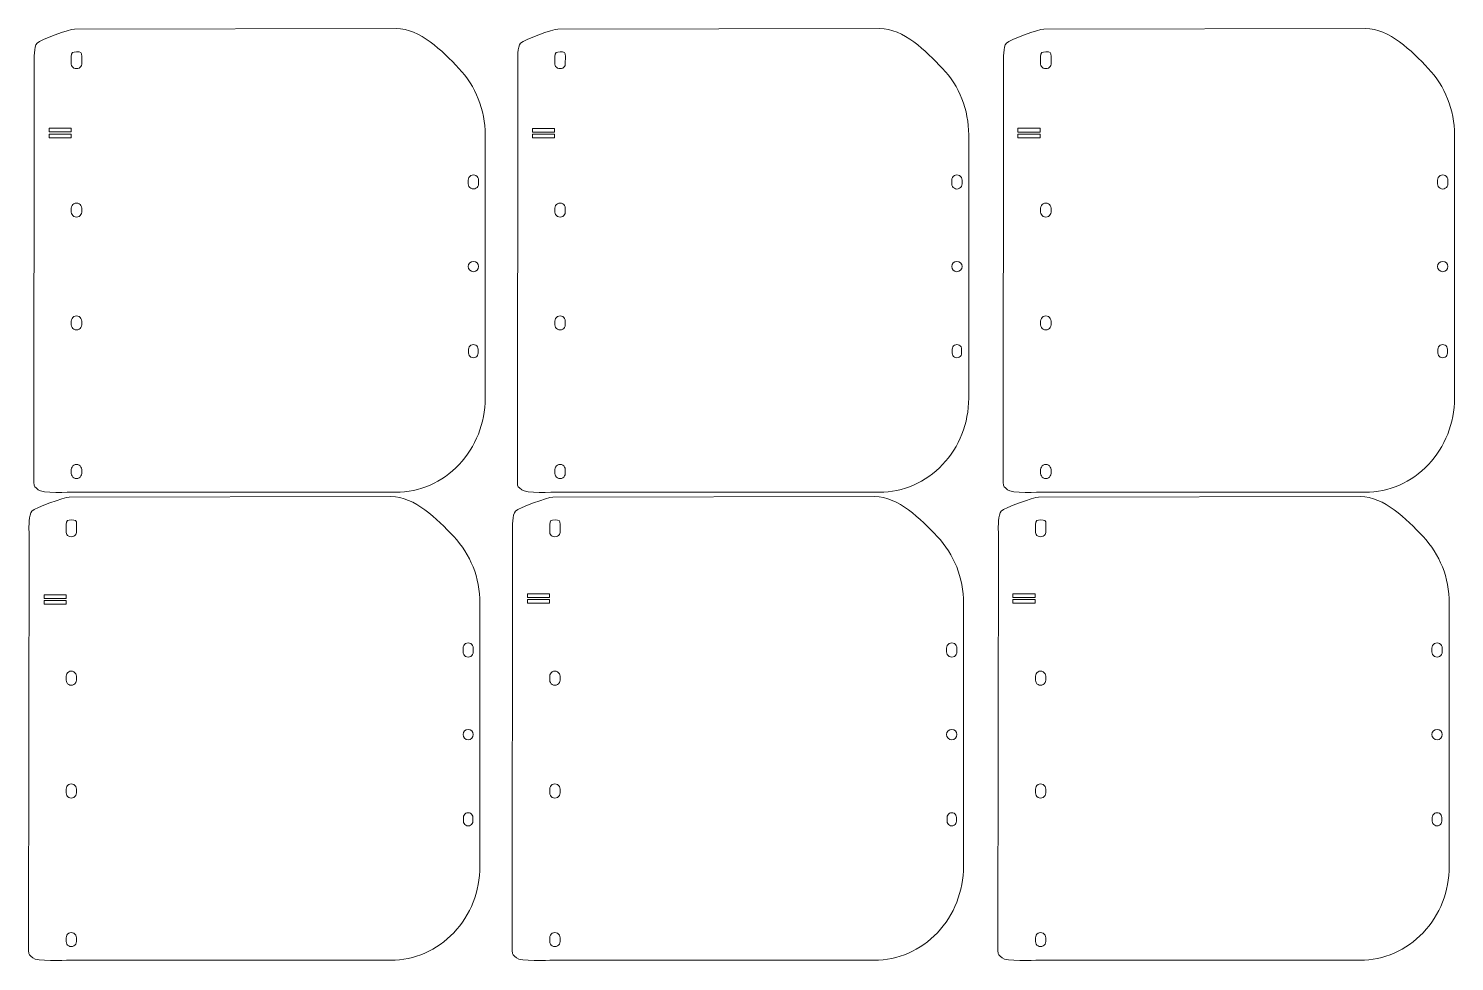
# Model space of a CAD drawing. Header units: inches. Extents: x -15.8 to 14, y -9.7 to 9.8.
import ezdxf

# ---------------------------------------------------------------- set-up
doc = ezdxf.new("R2010")
doc.units = ezdxf.units.IN
doc.header["$MEASUREMENT"] = 0
doc.layers.add('INTERIOR_PROFILES', color=7, linetype='Continuous')

msp = doc.modelspace()

# ---------------------------------------------------------------- linework, layer by layer
at = {"layer": 'INTERIOR_PROFILES', "color": 240, "lineweight": 9}
for points in [[(-15.402, 7.658), (-14.937, 7.658), (-14.937, 7.734), (-15.402, 7.734), (-15.402, 7.658)], [(-15.402, 7.536), (-14.937, 7.536), (-14.937, 7.613), (-15.402, 7.613), (-15.402, 7.536)], [(-5.282, 7.654), (-4.817, 7.654), (-4.817, 7.731), (-5.282, 7.731), (-5.282, 7.654)], [(-5.282, 7.533), (-4.817, 7.533), (-4.817, 7.609), (-5.282, 7.609), (-5.282, 7.533)], [(4.883, 7.655), (5.348, 7.655), (5.348, 7.732), (4.883, 7.732), (4.883, 7.655)], [(4.883, 7.534), (5.348, 7.534), (5.348, 7.61), (4.883, 7.61), (4.883, 7.534)], [(-15.506, -2.11), (-15.04, -2.11), (-15.04, -2.033), (-15.506, -2.033), (-15.506, -2.11)], [(-5.385, -2.089), (-4.92, -2.089), (-4.92, -2.013), (-5.385, -2.013), (-5.385, -2.089)], [(4.779, -2.09), (5.244, -2.09), (5.244, -2.014), (4.779, -2.014), (4.779, -2.09)], [(-15.506, -2.231), (-15.04, -2.231), (-15.04, -2.155), (-15.506, -2.155), (-15.506, -2.231)], [(-5.385, -2.211), (-4.92, -2.211), (-4.92, -2.134), (-5.385, -2.134), (-5.385, -2.211)], [(4.779, -2.212), (5.244, -2.212), (5.244, -2.135), (4.779, -2.135), (4.779, -2.212)]]:
    msp.add_lwpolyline(points, close=True, dxfattribs=at)
at = {"layer": 'INTERIOR_PROFILES', "lineweight": 9}
for points, knots in [([(-6.271, 7.594), (-6.271, 8.117), (-6.469, 8.618), (-6.82, 8.987), (-6.82, 8.987), (-7.171, 9.356), (-7.636, 9.822), (-8.133, 9.821), (-8.133, 9.821), (-8.133, 9.821), (-14.871, 9.809), (-14.871, 9.809), (-14.871, 9.809), (-14.97, 9.809), (-15.582, 9.59), (-15.652, 9.516), (-15.652, 9.516), (-15.722, 9.442), (-15.712, 9.19), (-15.712, 9.086), (-15.712, 9.086), (-15.712, 9.086), (-15.72, 0.316), (-15.72, 0.316), (-15.72, 0.316), (-15.72, 0.212), (-15.7, 0.237), (-15.63, 0.163), (-15.63, 0.163), (-15.56, 0.089), (-14.97, 0.114), (-14.871, 0.114), (-14.871, 0.114), (-14.871, 0.114), (-8.141, 0.114), (-8.141, 0.114), (-8.141, 0.114), (-7.644, 0.114), (-7.169, 0.322), (-6.818, 0.692), (-6.818, 0.692), (-6.467, 1.062), (-6.271, 1.56), (-6.271, 2.083), (-6.271, 2.083), (-6.271, 2.083), (-6.271, 7.594), (-6.271, 7.594)], [0, 0, 0, 0, 0.076923, 0.076923, 0.076923, 0.076923, 0.153846, 0.153846, 0.153846, 0.153846, 0.230769, 0.230769, 0.230769, 0.230769, 0.307692, 0.307692, 0.307692, 0.307692, 0.384615, 0.384615, 0.384615, 0.384615, 0.461538, 0.461538, 0.461538, 0.461538, 0.538462, 0.538462, 0.538462, 0.538462, 0.615385, 0.615385, 0.615385, 0.615385, 0.692308, 0.692308, 0.692308, 0.692308, 0.769231, 0.769231, 0.769231, 0.769231, 0.846154, 0.846154, 0.846154, 0.846154, 1, 1, 1, 1]), ([(3.854, 7.594), (3.854, 8.117), (3.656, 8.618), (3.305, 8.987), (3.305, 8.987), (2.954, 9.356), (2.488, 9.822), (1.992, 9.821), (1.992, 9.821), (1.992, 9.821), (-4.746, 9.809), (-4.746, 9.809), (-4.746, 9.809), (-4.846, 9.809), (-5.457, 9.59), (-5.527, 9.516), (-5.527, 9.516), (-5.597, 9.442), (-5.587, 9.19), (-5.587, 9.086), (-5.587, 9.086), (-5.587, 9.086), (-5.595, 0.316), (-5.595, 0.316), (-5.595, 0.316), (-5.595, 0.212), (-5.575, 0.237), (-5.505, 0.163), (-5.505, 0.163), (-5.435, 0.089), (-4.846, 0.114), (-4.746, 0.114), (-4.746, 0.114), (-4.746, 0.114), (1.984, 0.114), (1.984, 0.114), (1.984, 0.114), (2.48, 0.114), (2.956, 0.322), (3.307, 0.692), (3.307, 0.692), (3.657, 1.062), (3.854, 1.56), (3.854, 2.083), (3.854, 2.083), (3.854, 2.083), (3.854, 7.594), (3.854, 7.594)], [0, 0, 0, 0, 0.076923, 0.076923, 0.076923, 0.076923, 0.153846, 0.153846, 0.153846, 0.153846, 0.230769, 0.230769, 0.230769, 0.230769, 0.307692, 0.307692, 0.307692, 0.307692, 0.384615, 0.384615, 0.384615, 0.384615, 0.461538, 0.461538, 0.461538, 0.461538, 0.538462, 0.538462, 0.538462, 0.538462, 0.615385, 0.615385, 0.615385, 0.615385, 0.692308, 0.692308, 0.692308, 0.692308, 0.769231, 0.769231, 0.769231, 0.769231, 0.846154, 0.846154, 0.846154, 0.846154, 1, 1, 1, 1]), ([(14.024, 7.594), (14.024, 8.117), (13.826, 8.618), (13.475, 8.987), (13.475, 8.987), (13.124, 9.356), (12.658, 9.822), (12.162, 9.821), (12.162, 9.821), (12.162, 9.821), (5.424, 9.809), (5.424, 9.809), (5.424, 9.809), (5.325, 9.809), (4.713, 9.59), (4.643, 9.516), (4.643, 9.516), (4.573, 9.442), (4.583, 9.19), (4.583, 9.086), (4.583, 9.086), (4.583, 9.086), (4.575, 0.316), (4.575, 0.316), (4.575, 0.316), (4.575, 0.212), (4.595, 0.237), (4.665, 0.163), (4.665, 0.163), (4.735, 0.089), (5.325, 0.114), (5.424, 0.114), (5.424, 0.114), (5.424, 0.114), (12.154, 0.114), (12.154, 0.114), (12.154, 0.114), (12.651, 0.114), (13.126, 0.322), (13.477, 0.692), (13.477, 0.692), (13.828, 1.062), (14.024, 1.56), (14.024, 2.083), (14.024, 2.083), (14.024, 2.083), (14.024, 7.594), (14.024, 7.594)], [0, 0, 0, 0, 0.076923, 0.076923, 0.076923, 0.076923, 0.153846, 0.153846, 0.153846, 0.153846, 0.230769, 0.230769, 0.230769, 0.230769, 0.307692, 0.307692, 0.307692, 0.307692, 0.384615, 0.384615, 0.384615, 0.384615, 0.461538, 0.461538, 0.461538, 0.461538, 0.538462, 0.538462, 0.538462, 0.538462, 0.615385, 0.615385, 0.615385, 0.615385, 0.692308, 0.692308, 0.692308, 0.692308, 0.769231, 0.769231, 0.769231, 0.769231, 0.846154, 0.846154, 0.846154, 0.846154, 1, 1, 1, 1]), ([(-14.935, 9.073), (-14.935, 9.041), (-14.914, 9.011), (-14.88, 8.994), (-14.88, 8.994), (-14.847, 8.978), (-14.806, 8.978), (-14.772, 8.994), (-14.772, 8.994), (-14.739, 9.011), (-14.718, 9.041), (-14.718, 9.073), (-14.718, 9.073), (-14.718, 9.073), (-14.718, 9.139), (-14.718, 9.139), (-14.718, 9.139), (-14.718, 9.171), (-14.703, 9.306), (-14.737, 9.322), (-14.737, 9.322), (-14.77, 9.339), (-14.876, 9.334), (-14.91, 9.318), (-14.91, 9.318), (-14.943, 9.302), (-14.935, 9.171), (-14.935, 9.139), (-14.935, 9.139), (-14.935, 9.139), (-14.935, 9.073), (-14.935, 9.073)], [0, 0, 0, 0, 0.111111, 0.111111, 0.111111, 0.111111, 0.222222, 0.222222, 0.222222, 0.222222, 0.333333, 0.333333, 0.333333, 0.333333, 0.444444, 0.444444, 0.444444, 0.444444, 0.555556, 0.555556, 0.555556, 0.555556, 0.666667, 0.666667, 0.666667, 0.666667, 0.777778, 0.777778, 0.777778, 0.777778, 1, 1, 1, 1]), ([(-4.81, 9.073), (-4.81, 9.041), (-4.789, 9.011), (-4.756, 8.994), (-4.756, 8.994), (-4.722, 8.978), (-4.681, 8.978), (-4.647, 8.994), (-4.647, 8.994), (-4.614, 9.011), (-4.593, 9.041), (-4.593, 9.073), (-4.593, 9.073), (-4.593, 9.073), (-4.593, 9.139), (-4.593, 9.139), (-4.593, 9.139), (-4.593, 9.171), (-4.578, 9.306), (-4.612, 9.322), (-4.612, 9.322), (-4.645, 9.339), (-4.751, 9.334), (-4.785, 9.318), (-4.785, 9.318), (-4.818, 9.302), (-4.81, 9.171), (-4.81, 9.139), (-4.81, 9.139), (-4.81, 9.139), (-4.81, 9.073), (-4.81, 9.073)], [0, 0, 0, 0, 0.111111, 0.111111, 0.111111, 0.111111, 0.222222, 0.222222, 0.222222, 0.222222, 0.333333, 0.333333, 0.333333, 0.333333, 0.444444, 0.444444, 0.444444, 0.444444, 0.555556, 0.555556, 0.555556, 0.555556, 0.666667, 0.666667, 0.666667, 0.666667, 0.777778, 0.777778, 0.777778, 0.777778, 1, 1, 1, 1]), ([(5.36, 9.073), (5.36, 9.041), (5.381, 9.011), (5.415, 8.994), (5.415, 8.994), (5.448, 8.978), (5.489, 8.978), (5.523, 8.994), (5.523, 8.994), (5.556, 9.011), (5.577, 9.041), (5.577, 9.073), (5.577, 9.073), (5.577, 9.073), (5.577, 9.139), (5.577, 9.139), (5.577, 9.139), (5.577, 9.171), (5.592, 9.306), (5.558, 9.322), (5.558, 9.322), (5.525, 9.339), (5.419, 9.334), (5.385, 9.318), (5.385, 9.318), (5.352, 9.302), (5.36, 9.171), (5.36, 9.139), (5.36, 9.139), (5.36, 9.139), (5.36, 9.073), (5.36, 9.073)], [0, 0, 0, 0, 0.111111, 0.111111, 0.111111, 0.111111, 0.222222, 0.222222, 0.222222, 0.222222, 0.333333, 0.333333, 0.333333, 0.333333, 0.444444, 0.444444, 0.444444, 0.444444, 0.555556, 0.555556, 0.555556, 0.555556, 0.666667, 0.666667, 0.666667, 0.666667, 0.777778, 0.777778, 0.777778, 0.777778, 1, 1, 1, 1]), ([(-6.626, 6.649), (-6.626, 6.649), (-6.626, 6.57), (-6.626, 6.57), (-6.626, 6.57), (-6.626, 6.532), (-6.605, 6.496), (-6.571, 6.477), (-6.571, 6.477), (-6.538, 6.457), (-6.497, 6.457), (-6.463, 6.477), (-6.463, 6.477), (-6.43, 6.496), (-6.409, 6.532), (-6.409, 6.57), (-6.409, 6.57), (-6.409, 6.57), (-6.409, 6.649), (-6.409, 6.649), (-6.409, 6.649), (-6.409, 6.688), (-6.43, 6.723), (-6.463, 6.743), (-6.463, 6.743), (-6.497, 6.762), (-6.538, 6.762), (-6.571, 6.743), (-6.571, 6.743), (-6.605, 6.723), (-6.626, 6.688), (-6.626, 6.649)], [0, 0, 0, 0, 0.111111, 0.111111, 0.111111, 0.111111, 0.222222, 0.222222, 0.222222, 0.222222, 0.333333, 0.333333, 0.333333, 0.333333, 0.444444, 0.444444, 0.444444, 0.444444, 0.555556, 0.555556, 0.555556, 0.555556, 0.666667, 0.666667, 0.666667, 0.666667, 0.777778, 0.777778, 0.777778, 0.777778, 1, 1, 1, 1]), ([(3.499, 6.649), (3.499, 6.649), (3.499, 6.57), (3.499, 6.57), (3.499, 6.57), (3.499, 6.532), (3.52, 6.496), (3.553, 6.476), (3.553, 6.476), (3.587, 6.457), (3.628, 6.457), (3.662, 6.476), (3.662, 6.476), (3.695, 6.496), (3.716, 6.532), (3.716, 6.57), (3.716, 6.57), (3.716, 6.57), (3.716, 6.649), (3.716, 6.649), (3.716, 6.649), (3.716, 6.688), (3.695, 6.723), (3.662, 6.743), (3.662, 6.743), (3.628, 6.762), (3.587, 6.762), (3.553, 6.743), (3.553, 6.743), (3.52, 6.723), (3.499, 6.688), (3.499, 6.649)], [0, 0, 0, 0, 0.111111, 0.111111, 0.111111, 0.111111, 0.222222, 0.222222, 0.222222, 0.222222, 0.333333, 0.333333, 0.333333, 0.333333, 0.444444, 0.444444, 0.444444, 0.444444, 0.555556, 0.555556, 0.555556, 0.555556, 0.666667, 0.666667, 0.666667, 0.666667, 0.777778, 0.777778, 0.777778, 0.777778, 1, 1, 1, 1]), ([(13.669, 6.649), (13.669, 6.649), (13.669, 6.57), (13.669, 6.57), (13.669, 6.57), (13.669, 6.532), (13.69, 6.496), (13.723, 6.476), (13.723, 6.476), (13.757, 6.457), (13.798, 6.457), (13.832, 6.476), (13.832, 6.476), (13.865, 6.496), (13.886, 6.532), (13.886, 6.57), (13.886, 6.57), (13.886, 6.57), (13.886, 6.649), (13.886, 6.649), (13.886, 6.649), (13.886, 6.688), (13.865, 6.723), (13.832, 6.743), (13.832, 6.743), (13.798, 6.762), (13.757, 6.762), (13.723, 6.743), (13.723, 6.743), (13.69, 6.723), (13.669, 6.688), (13.669, 6.649)], [0, 0, 0, 0, 0.111111, 0.111111, 0.111111, 0.111111, 0.222222, 0.222222, 0.222222, 0.222222, 0.333333, 0.333333, 0.333333, 0.333333, 0.444444, 0.444444, 0.444444, 0.444444, 0.555556, 0.555556, 0.555556, 0.555556, 0.666667, 0.666667, 0.666667, 0.666667, 0.777778, 0.777778, 0.777778, 0.777778, 1, 1, 1, 1]), ([(-14.935, 6.059), (-14.935, 6.059), (-14.935, 5.98), (-14.935, 5.98), (-14.935, 5.98), (-14.935, 5.942), (-14.914, 5.906), (-14.88, 5.887), (-14.88, 5.887), (-14.847, 5.867), (-14.806, 5.867), (-14.772, 5.887), (-14.772, 5.887), (-14.739, 5.906), (-14.718, 5.942), (-14.718, 5.98), (-14.718, 5.98), (-14.718, 5.98), (-14.718, 6.059), (-14.718, 6.059), (-14.718, 6.059), (-14.718, 6.098), (-14.739, 6.133), (-14.772, 6.153), (-14.772, 6.153), (-14.806, 6.172), (-14.847, 6.172), (-14.88, 6.153), (-14.88, 6.153), (-14.914, 6.133), (-14.935, 6.098), (-14.935, 6.059)], [0, 0, 0, 0, 0.111111, 0.111111, 0.111111, 0.111111, 0.222222, 0.222222, 0.222222, 0.222222, 0.333333, 0.333333, 0.333333, 0.333333, 0.444444, 0.444444, 0.444444, 0.444444, 0.555556, 0.555556, 0.555556, 0.555556, 0.666667, 0.666667, 0.666667, 0.666667, 0.777778, 0.777778, 0.777778, 0.777778, 1, 1, 1, 1]), ([(-4.81, 6.059), (-4.81, 6.059), (-4.81, 5.98), (-4.81, 5.98), (-4.81, 5.98), (-4.81, 5.942), (-4.789, 5.906), (-4.756, 5.887), (-4.756, 5.887), (-4.722, 5.867), (-4.681, 5.867), (-4.647, 5.887), (-4.647, 5.887), (-4.614, 5.906), (-4.593, 5.942), (-4.593, 5.98), (-4.593, 5.98), (-4.593, 5.98), (-4.593, 6.059), (-4.593, 6.059), (-4.593, 6.059), (-4.593, 6.098), (-4.614, 6.133), (-4.647, 6.153), (-4.647, 6.153), (-4.681, 6.172), (-4.722, 6.172), (-4.756, 6.153), (-4.756, 6.153), (-4.789, 6.133), (-4.81, 6.098), (-4.81, 6.059)], [0, 0, 0, 0, 0.111111, 0.111111, 0.111111, 0.111111, 0.222222, 0.222222, 0.222222, 0.222222, 0.333333, 0.333333, 0.333333, 0.333333, 0.444444, 0.444444, 0.444444, 0.444444, 0.555556, 0.555556, 0.555556, 0.555556, 0.666667, 0.666667, 0.666667, 0.666667, 0.777778, 0.777778, 0.777778, 0.777778, 1, 1, 1, 1]), ([(5.36, 6.059), (5.36, 6.059), (5.36, 5.98), (5.36, 5.98), (5.36, 5.98), (5.36, 5.942), (5.381, 5.906), (5.415, 5.887), (5.415, 5.887), (5.448, 5.867), (5.489, 5.867), (5.523, 5.887), (5.523, 5.887), (5.556, 5.906), (5.577, 5.942), (5.577, 5.98), (5.577, 5.98), (5.577, 5.98), (5.577, 6.059), (5.577, 6.059), (5.577, 6.059), (5.577, 6.098), (5.556, 6.133), (5.523, 6.153), (5.523, 6.153), (5.489, 6.172), (5.448, 6.172), (5.415, 6.153), (5.415, 6.153), (5.381, 6.133), (5.36, 6.098), (5.36, 6.059)], [0, 0, 0, 0, 0.111111, 0.111111, 0.111111, 0.111111, 0.222222, 0.222222, 0.222222, 0.222222, 0.333333, 0.333333, 0.333333, 0.333333, 0.444444, 0.444444, 0.444444, 0.444444, 0.555556, 0.555556, 0.555556, 0.555556, 0.666667, 0.666667, 0.666667, 0.666667, 0.777778, 0.777778, 0.777778, 0.777778, 1, 1, 1, 1]), ([(-6.517, 4.946), (-6.458, 4.946), (-6.409, 4.898), (-6.409, 4.838), (-6.409, 4.838), (-6.409, 4.778), (-6.458, 4.73), (-6.517, 4.73), (-6.517, 4.73), (-6.577, 4.73), (-6.626, 4.778), (-6.626, 4.838), (-6.626, 4.838), (-6.626, 4.898), (-6.577, 4.946), (-6.517, 4.946)], [0, 0, 0, 0, 0.2, 0.2, 0.2, 0.2, 0.4, 0.4, 0.4, 0.4, 0.6, 0.6, 0.6, 0.6, 1, 1, 1, 1]), ([(3.607, 4.946), (3.667, 4.946), (3.716, 4.898), (3.716, 4.838), (3.716, 4.838), (3.716, 4.778), (3.667, 4.73), (3.607, 4.73), (3.607, 4.73), (3.548, 4.73), (3.499, 4.778), (3.499, 4.838), (3.499, 4.838), (3.499, 4.898), (3.548, 4.946), (3.607, 4.946)], [0, 0, 0, 0, 0.2, 0.2, 0.2, 0.2, 0.4, 0.4, 0.4, 0.4, 0.6, 0.6, 0.6, 0.6, 1, 1, 1, 1]), ([(13.778, 4.946), (13.837, 4.946), (13.886, 4.898), (13.886, 4.838), (13.886, 4.838), (13.886, 4.778), (13.837, 4.73), (13.778, 4.73), (13.778, 4.73), (13.718, 4.73), (13.669, 4.778), (13.669, 4.838), (13.669, 4.838), (13.669, 4.898), (13.718, 4.946), (13.778, 4.946)], [0, 0, 0, 0, 0.2, 0.2, 0.2, 0.2, 0.4, 0.4, 0.4, 0.4, 0.6, 0.6, 0.6, 0.6, 1, 1, 1, 1]), ([(-14.935, 3.618), (-14.935, 3.579), (-14.914, 3.544), (-14.88, 3.524), (-14.88, 3.524), (-14.847, 3.505), (-14.806, 3.505), (-14.772, 3.524), (-14.772, 3.524), (-14.739, 3.544), (-14.718, 3.579), (-14.718, 3.618), (-14.718, 3.618), (-14.718, 3.618), (-14.718, 3.697), (-14.718, 3.697), (-14.718, 3.697), (-14.718, 3.736), (-14.739, 3.771), (-14.772, 3.791), (-14.772, 3.791), (-14.806, 3.81), (-14.847, 3.81), (-14.88, 3.791), (-14.88, 3.791), (-14.914, 3.771), (-14.935, 3.736), (-14.935, 3.697), (-14.935, 3.697), (-14.935, 3.697), (-14.935, 3.618), (-14.935, 3.618)], [0, 0, 0, 0, 0.111111, 0.111111, 0.111111, 0.111111, 0.222222, 0.222222, 0.222222, 0.222222, 0.333333, 0.333333, 0.333333, 0.333333, 0.444444, 0.444444, 0.444444, 0.444444, 0.555556, 0.555556, 0.555556, 0.555556, 0.666667, 0.666667, 0.666667, 0.666667, 0.777778, 0.777778, 0.777778, 0.777778, 1, 1, 1, 1]), ([(-4.81, 3.618), (-4.81, 3.579), (-4.789, 3.544), (-4.756, 3.524), (-4.756, 3.524), (-4.722, 3.505), (-4.681, 3.505), (-4.647, 3.524), (-4.647, 3.524), (-4.614, 3.544), (-4.593, 3.579), (-4.593, 3.618), (-4.593, 3.618), (-4.593, 3.618), (-4.593, 3.697), (-4.593, 3.697), (-4.593, 3.697), (-4.593, 3.736), (-4.614, 3.771), (-4.647, 3.791), (-4.647, 3.791), (-4.681, 3.81), (-4.722, 3.81), (-4.756, 3.791), (-4.756, 3.791), (-4.789, 3.771), (-4.81, 3.736), (-4.81, 3.697), (-4.81, 3.697), (-4.81, 3.697), (-4.81, 3.618), (-4.81, 3.618)], [0, 0, 0, 0, 0.111111, 0.111111, 0.111111, 0.111111, 0.222222, 0.222222, 0.222222, 0.222222, 0.333333, 0.333333, 0.333333, 0.333333, 0.444444, 0.444444, 0.444444, 0.444444, 0.555556, 0.555556, 0.555556, 0.555556, 0.666667, 0.666667, 0.666667, 0.666667, 0.777778, 0.777778, 0.777778, 0.777778, 1, 1, 1, 1]), ([(5.36, 3.618), (5.36, 3.579), (5.381, 3.544), (5.415, 3.524), (5.415, 3.524), (5.448, 3.505), (5.489, 3.505), (5.523, 3.524), (5.523, 3.524), (5.556, 3.544), (5.577, 3.579), (5.577, 3.618), (5.577, 3.618), (5.577, 3.618), (5.577, 3.697), (5.577, 3.697), (5.577, 3.697), (5.577, 3.736), (5.556, 3.771), (5.523, 3.791), (5.523, 3.791), (5.489, 3.81), (5.448, 3.81), (5.415, 3.791), (5.415, 3.791), (5.381, 3.771), (5.36, 3.736), (5.36, 3.697), (5.36, 3.697), (5.36, 3.697), (5.36, 3.618), (5.36, 3.618)], [0, 0, 0, 0, 0.111111, 0.111111, 0.111111, 0.111111, 0.222222, 0.222222, 0.222222, 0.222222, 0.333333, 0.333333, 0.333333, 0.333333, 0.444444, 0.444444, 0.444444, 0.444444, 0.555556, 0.555556, 0.555556, 0.555556, 0.666667, 0.666667, 0.666667, 0.666667, 0.777778, 0.777778, 0.777778, 0.777778, 1, 1, 1, 1]), ([(-6.616, 3.106), (-6.616, 3.106), (-6.616, 3.027), (-6.616, 3.027), (-6.616, 3.027), (-6.616, 2.992), (-6.597, 2.959), (-6.567, 2.942), (-6.567, 2.942), (-6.536, 2.924), (-6.499, 2.924), (-6.468, 2.942), (-6.468, 2.942), (-6.438, 2.959), (-6.419, 2.992), (-6.419, 3.027), (-6.419, 3.027), (-6.419, 3.027), (-6.419, 3.106), (-6.419, 3.106), (-6.419, 3.106), (-6.419, 3.141), (-6.438, 3.173), (-6.468, 3.191), (-6.468, 3.191), (-6.499, 3.209), (-6.536, 3.209), (-6.567, 3.191), (-6.567, 3.191), (-6.597, 3.173), (-6.616, 3.141), (-6.616, 3.106)], [0, 0, 0, 0, 0.111111, 0.111111, 0.111111, 0.111111, 0.222222, 0.222222, 0.222222, 0.222222, 0.333333, 0.333333, 0.333333, 0.333333, 0.444444, 0.444444, 0.444444, 0.444444, 0.555556, 0.555556, 0.555556, 0.555556, 0.666667, 0.666667, 0.666667, 0.666667, 0.777778, 0.777778, 0.777778, 0.777778, 1, 1, 1, 1]), ([(3.509, 3.106), (3.509, 3.106), (3.509, 3.027), (3.509, 3.027), (3.509, 3.027), (3.509, 2.992), (3.528, 2.959), (3.558, 2.942), (3.558, 2.942), (3.589, 2.924), (3.626, 2.924), (3.657, 2.942), (3.657, 2.942), (3.687, 2.959), (3.706, 2.992), (3.706, 3.027), (3.706, 3.027), (3.706, 3.027), (3.706, 3.106), (3.706, 3.106), (3.706, 3.106), (3.706, 3.141), (3.687, 3.173), (3.657, 3.191), (3.657, 3.191), (3.626, 3.209), (3.589, 3.209), (3.558, 3.191), (3.558, 3.191), (3.528, 3.173), (3.509, 3.141), (3.509, 3.106)], [0, 0, 0, 0, 0.111111, 0.111111, 0.111111, 0.111111, 0.222222, 0.222222, 0.222222, 0.222222, 0.333333, 0.333333, 0.333333, 0.333333, 0.444444, 0.444444, 0.444444, 0.444444, 0.555556, 0.555556, 0.555556, 0.555556, 0.666667, 0.666667, 0.666667, 0.666667, 0.777778, 0.777778, 0.777778, 0.777778, 1, 1, 1, 1]), ([(13.679, 3.106), (13.679, 3.106), (13.679, 3.027), (13.679, 3.027), (13.679, 3.027), (13.679, 2.992), (13.698, 2.959), (13.728, 2.942), (13.728, 2.942), (13.759, 2.924), (13.796, 2.924), (13.827, 2.942), (13.827, 2.942), (13.857, 2.959), (13.876, 2.992), (13.876, 3.027), (13.876, 3.027), (13.876, 3.027), (13.876, 3.106), (13.876, 3.106), (13.876, 3.106), (13.876, 3.141), (13.857, 3.173), (13.827, 3.191), (13.827, 3.191), (13.796, 3.209), (13.759, 3.209), (13.728, 3.191), (13.728, 3.191), (13.698, 3.173), (13.679, 3.141), (13.679, 3.106)], [0, 0, 0, 0, 0.111111, 0.111111, 0.111111, 0.111111, 0.222222, 0.222222, 0.222222, 0.222222, 0.333333, 0.333333, 0.333333, 0.333333, 0.444444, 0.444444, 0.444444, 0.444444, 0.555556, 0.555556, 0.555556, 0.555556, 0.666667, 0.666667, 0.666667, 0.666667, 0.777778, 0.777778, 0.777778, 0.777778, 1, 1, 1, 1]), ([(-14.718, 0.508), (-14.718, 0.508), (-14.718, 0.587), (-14.718, 0.587), (-14.718, 0.587), (-14.718, 0.625), (-14.739, 0.661), (-14.772, 0.68), (-14.772, 0.68), (-14.806, 0.7), (-14.847, 0.7), (-14.88, 0.68), (-14.88, 0.68), (-14.914, 0.661), (-14.935, 0.625), (-14.935, 0.587), (-14.935, 0.587), (-14.935, 0.587), (-14.935, 0.508), (-14.935, 0.508), (-14.935, 0.508), (-14.935, 0.469), (-14.914, 0.433), (-14.88, 0.414), (-14.88, 0.414), (-14.847, 0.395), (-14.806, 0.395), (-14.772, 0.414), (-14.772, 0.414), (-14.739, 0.433), (-14.718, 0.469), (-14.718, 0.508)], [0, 0, 0, 0, 0.111111, 0.111111, 0.111111, 0.111111, 0.222222, 0.222222, 0.222222, 0.222222, 0.333333, 0.333333, 0.333333, 0.333333, 0.444444, 0.444444, 0.444444, 0.444444, 0.555556, 0.555556, 0.555556, 0.555556, 0.666667, 0.666667, 0.666667, 0.666667, 0.777778, 0.777778, 0.777778, 0.777778, 1, 1, 1, 1]), ([(-4.593, 0.508), (-4.593, 0.508), (-4.593, 0.587), (-4.593, 0.587), (-4.593, 0.587), (-4.593, 0.625), (-4.614, 0.661), (-4.647, 0.68), (-4.647, 0.68), (-4.681, 0.7), (-4.722, 0.7), (-4.756, 0.68), (-4.756, 0.68), (-4.789, 0.661), (-4.81, 0.625), (-4.81, 0.587), (-4.81, 0.587), (-4.81, 0.587), (-4.81, 0.508), (-4.81, 0.508), (-4.81, 0.508), (-4.81, 0.469), (-4.789, 0.433), (-4.756, 0.414), (-4.756, 0.414), (-4.722, 0.395), (-4.681, 0.395), (-4.647, 0.414), (-4.647, 0.414), (-4.614, 0.433), (-4.593, 0.469), (-4.593, 0.508)], [0, 0, 0, 0, 0.111111, 0.111111, 0.111111, 0.111111, 0.222222, 0.222222, 0.222222, 0.222222, 0.333333, 0.333333, 0.333333, 0.333333, 0.444444, 0.444444, 0.444444, 0.444444, 0.555556, 0.555556, 0.555556, 0.555556, 0.666667, 0.666667, 0.666667, 0.666667, 0.777778, 0.777778, 0.777778, 0.777778, 1, 1, 1, 1]), ([(5.577, 0.508), (5.577, 0.508), (5.577, 0.587), (5.577, 0.587), (5.577, 0.587), (5.577, 0.625), (5.556, 0.661), (5.523, 0.68), (5.523, 0.68), (5.489, 0.7), (5.448, 0.7), (5.415, 0.68), (5.415, 0.68), (5.381, 0.661), (5.36, 0.625), (5.36, 0.587), (5.36, 0.587), (5.36, 0.587), (5.36, 0.508), (5.36, 0.508), (5.36, 0.508), (5.36, 0.469), (5.381, 0.433), (5.415, 0.414), (5.415, 0.414), (5.448, 0.395), (5.489, 0.395), (5.523, 0.414), (5.523, 0.414), (5.556, 0.433), (5.577, 0.469), (5.577, 0.508)], [0, 0, 0, 0, 0.111111, 0.111111, 0.111111, 0.111111, 0.222222, 0.222222, 0.222222, 0.222222, 0.333333, 0.333333, 0.333333, 0.333333, 0.444444, 0.444444, 0.444444, 0.444444, 0.555556, 0.555556, 0.555556, 0.555556, 0.666667, 0.666667, 0.666667, 0.666667, 0.777778, 0.777778, 0.777778, 0.777778, 1, 1, 1, 1]), ([(-6.38, -2.206), (-6.38, -1.683), (-6.578, -1.182), (-6.929, -0.813), (-6.929, -0.813), (-7.28, -0.444), (-7.745, 0.022), (-8.242, 0.021), (-8.242, 0.021), (-8.242, 0.021), (-14.98, 0.009), (-14.98, 0.009), (-14.98, 0.009), (-15.079, 0.009), (-15.691, -0.21), (-15.761, -0.284), (-15.761, -0.284), (-15.831, -0.358), (-15.821, -0.61), (-15.821, -0.714), (-15.821, -0.714), (-15.821, -0.714), (-15.829, -9.484), (-15.829, -9.484), (-15.829, -9.484), (-15.829, -9.588), (-15.809, -9.564), (-15.739, -9.637), (-15.739, -9.637), (-15.669, -9.711), (-15.079, -9.686), (-14.98, -9.686), (-14.98, -9.686), (-14.98, -9.686), (-8.249, -9.686), (-8.249, -9.686), (-8.249, -9.686), (-7.753, -9.686), (-7.278, -9.478), (-6.927, -9.108), (-6.927, -9.108), (-6.576, -8.738), (-6.38, -8.24), (-6.38, -7.717), (-6.38, -7.717), (-6.38, -7.717), (-6.38, -2.206), (-6.38, -2.206)], [0, 0, 0, 0, 0.076923, 0.076923, 0.076923, 0.076923, 0.153846, 0.153846, 0.153846, 0.153846, 0.230769, 0.230769, 0.230769, 0.230769, 0.307692, 0.307692, 0.307692, 0.307692, 0.384615, 0.384615, 0.384615, 0.384615, 0.461538, 0.461538, 0.461538, 0.461538, 0.538462, 0.538462, 0.538462, 0.538462, 0.615385, 0.615385, 0.615385, 0.615385, 0.692308, 0.692308, 0.692308, 0.692308, 0.769231, 0.769231, 0.769231, 0.769231, 0.846154, 0.846154, 0.846154, 0.846154, 1, 1, 1, 1]), ([(3.745, -2.206), (3.745, -1.683), (3.547, -1.182), (3.196, -0.813), (3.196, -0.813), (2.845, -0.444), (2.379, 0.022), (1.883, 0.021), (1.883, 0.021), (1.883, 0.021), (-4.855, 0.009), (-4.855, 0.009), (-4.855, 0.009), (-4.954, 0.009), (-5.566, -0.21), (-5.636, -0.284), (-5.636, -0.284), (-5.706, -0.358), (-5.696, -0.61), (-5.696, -0.714), (-5.696, -0.714), (-5.696, -0.714), (-5.704, -9.484), (-5.704, -9.484), (-5.704, -9.484), (-5.704, -9.588), (-5.684, -9.564), (-5.614, -9.637), (-5.614, -9.637), (-5.544, -9.711), (-4.954, -9.686), (-4.855, -9.686), (-4.855, -9.686), (-4.855, -9.686), (1.875, -9.686), (1.875, -9.686), (1.875, -9.686), (2.372, -9.686), (2.847, -9.478), (3.198, -9.108), (3.198, -9.108), (3.548, -8.738), (3.745, -8.24), (3.745, -7.717), (3.745, -7.717), (3.745, -7.717), (3.745, -2.206), (3.745, -2.206)], [0, 0, 0, 0, 0.076923, 0.076923, 0.076923, 0.076923, 0.153846, 0.153846, 0.153846, 0.153846, 0.230769, 0.230769, 0.230769, 0.230769, 0.307692, 0.307692, 0.307692, 0.307692, 0.384615, 0.384615, 0.384615, 0.384615, 0.461538, 0.461538, 0.461538, 0.461538, 0.538462, 0.538462, 0.538462, 0.538462, 0.615385, 0.615385, 0.615385, 0.615385, 0.692308, 0.692308, 0.692308, 0.692308, 0.769231, 0.769231, 0.769231, 0.769231, 0.846154, 0.846154, 0.846154, 0.846154, 1, 1, 1, 1]), ([(13.915, -2.206), (13.915, -1.683), (13.717, -1.182), (13.366, -0.813), (13.366, -0.813), (13.015, -0.444), (12.55, 0.022), (12.053, 0.021), (12.053, 0.021), (12.053, 0.021), (5.315, 0.009), (5.315, 0.009), (5.315, 0.009), (5.216, 0.009), (4.604, -0.21), (4.534, -0.284), (4.534, -0.284), (4.464, -0.358), (4.474, -0.61), (4.474, -0.714), (4.474, -0.714), (4.474, -0.714), (4.466, -9.484), (4.466, -9.484), (4.466, -9.484), (4.466, -9.588), (4.486, -9.564), (4.556, -9.637), (4.556, -9.637), (4.626, -9.711), (5.216, -9.686), (5.315, -9.686), (5.315, -9.686), (5.315, -9.686), (12.046, -9.686), (12.046, -9.686), (12.046, -9.686), (12.542, -9.686), (13.017, -9.478), (13.368, -9.108), (13.368, -9.108), (13.719, -8.738), (13.915, -8.24), (13.915, -7.717), (13.915, -7.717), (13.915, -7.717), (13.915, -2.206), (13.915, -2.206)], [0, 0, 0, 0, 0.076923, 0.076923, 0.076923, 0.076923, 0.153846, 0.153846, 0.153846, 0.153846, 0.230769, 0.230769, 0.230769, 0.230769, 0.307692, 0.307692, 0.307692, 0.307692, 0.384615, 0.384615, 0.384615, 0.384615, 0.461538, 0.461538, 0.461538, 0.461538, 0.538462, 0.538462, 0.538462, 0.538462, 0.615385, 0.615385, 0.615385, 0.615385, 0.692308, 0.692308, 0.692308, 0.692308, 0.769231, 0.769231, 0.769231, 0.769231, 0.846154, 0.846154, 0.846154, 0.846154, 1, 1, 1, 1]), ([(-15.043, -0.727), (-15.043, -0.76), (-15.023, -0.789), (-14.989, -0.806), (-14.989, -0.806), (-14.956, -0.822), (-14.914, -0.822), (-14.881, -0.806), (-14.881, -0.806), (-14.847, -0.789), (-14.827, -0.76), (-14.827, -0.727), (-14.827, -0.727), (-14.827, -0.727), (-14.827, -0.661), (-14.827, -0.661), (-14.827, -0.661), (-14.827, -0.629), (-14.812, -0.494), (-14.846, -0.478), (-14.846, -0.478), (-14.879, -0.462), (-14.985, -0.466), (-15.018, -0.482), (-15.018, -0.482), (-15.052, -0.499), (-15.043, -0.629), (-15.043, -0.661), (-15.043, -0.661), (-15.043, -0.661), (-15.043, -0.727), (-15.043, -0.727)], [0, 0, 0, 0, 0.111111, 0.111111, 0.111111, 0.111111, 0.222222, 0.222222, 0.222222, 0.222222, 0.333333, 0.333333, 0.333333, 0.333333, 0.444444, 0.444444, 0.444444, 0.444444, 0.555556, 0.555556, 0.555556, 0.555556, 0.666667, 0.666667, 0.666667, 0.666667, 0.777778, 0.777778, 0.777778, 0.777778, 1, 1, 1, 1]), ([(-4.919, -0.727), (-4.919, -0.76), (-4.898, -0.789), (-4.864, -0.806), (-4.864, -0.806), (-4.831, -0.822), (-4.79, -0.822), (-4.756, -0.806), (-4.756, -0.806), (-4.723, -0.789), (-4.702, -0.76), (-4.702, -0.727), (-4.702, -0.727), (-4.702, -0.727), (-4.702, -0.661), (-4.702, -0.661), (-4.702, -0.661), (-4.702, -0.629), (-4.687, -0.494), (-4.721, -0.478), (-4.721, -0.478), (-4.754, -0.462), (-4.86, -0.466), (-4.894, -0.482), (-4.894, -0.482), (-4.927, -0.499), (-4.919, -0.629), (-4.919, -0.661), (-4.919, -0.661), (-4.919, -0.661), (-4.919, -0.727), (-4.919, -0.727)], [0, 0, 0, 0, 0.111111, 0.111111, 0.111111, 0.111111, 0.222222, 0.222222, 0.222222, 0.222222, 0.333333, 0.333333, 0.333333, 0.333333, 0.444444, 0.444444, 0.444444, 0.444444, 0.555556, 0.555556, 0.555556, 0.555556, 0.666667, 0.666667, 0.666667, 0.666667, 0.777778, 0.777778, 0.777778, 0.777778, 1, 1, 1, 1]), ([(5.252, -0.727), (5.252, -0.76), (5.272, -0.789), (5.306, -0.806), (5.306, -0.806), (5.339, -0.822), (5.38, -0.822), (5.414, -0.806), (5.414, -0.806), (5.447, -0.789), (5.468, -0.76), (5.468, -0.727), (5.468, -0.727), (5.468, -0.727), (5.468, -0.661), (5.468, -0.661), (5.468, -0.661), (5.468, -0.629), (5.483, -0.494), (5.449, -0.478), (5.449, -0.478), (5.416, -0.462), (5.31, -0.466), (5.277, -0.482), (5.277, -0.482), (5.243, -0.499), (5.252, -0.629), (5.252, -0.661), (5.252, -0.661), (5.252, -0.661), (5.252, -0.727), (5.252, -0.727)], [0, 0, 0, 0, 0.111111, 0.111111, 0.111111, 0.111111, 0.222222, 0.222222, 0.222222, 0.222222, 0.333333, 0.333333, 0.333333, 0.333333, 0.444444, 0.444444, 0.444444, 0.444444, 0.555556, 0.555556, 0.555556, 0.555556, 0.666667, 0.666667, 0.666667, 0.666667, 0.777778, 0.777778, 0.777778, 0.777778, 1, 1, 1, 1]), ([(-6.734, -3.151), (-6.734, -3.151), (-6.734, -3.23), (-6.734, -3.23), (-6.734, -3.23), (-6.734, -3.268), (-6.714, -3.304), (-6.68, -3.324), (-6.68, -3.324), (-6.647, -3.343), (-6.606, -3.343), (-6.572, -3.324), (-6.572, -3.324), (-6.539, -3.304), (-6.518, -3.268), (-6.518, -3.23), (-6.518, -3.23), (-6.518, -3.23), (-6.518, -3.151), (-6.518, -3.151), (-6.518, -3.151), (-6.518, -3.112), (-6.539, -3.077), (-6.572, -3.057), (-6.572, -3.057), (-6.606, -3.038), (-6.647, -3.038), (-6.68, -3.057), (-6.68, -3.057), (-6.714, -3.077), (-6.734, -3.112), (-6.734, -3.151)], [0, 0, 0, 0, 0.111111, 0.111111, 0.111111, 0.111111, 0.222222, 0.222222, 0.222222, 0.222222, 0.333333, 0.333333, 0.333333, 0.333333, 0.444444, 0.444444, 0.444444, 0.444444, 0.555556, 0.555556, 0.555556, 0.555556, 0.666667, 0.666667, 0.666667, 0.666667, 0.777778, 0.777778, 0.777778, 0.777778, 1, 1, 1, 1]), ([(3.39, -3.151), (3.39, -3.151), (3.39, -3.23), (3.39, -3.23), (3.39, -3.23), (3.39, -3.268), (3.411, -3.304), (3.444, -3.324), (3.444, -3.324), (3.478, -3.343), (3.519, -3.343), (3.553, -3.324), (3.553, -3.324), (3.586, -3.304), (3.607, -3.268), (3.607, -3.23), (3.607, -3.23), (3.607, -3.23), (3.607, -3.151), (3.607, -3.151), (3.607, -3.151), (3.607, -3.112), (3.586, -3.077), (3.553, -3.057), (3.553, -3.057), (3.519, -3.038), (3.478, -3.038), (3.444, -3.057), (3.444, -3.057), (3.411, -3.077), (3.39, -3.112), (3.39, -3.151)], [0, 0, 0, 0, 0.111111, 0.111111, 0.111111, 0.111111, 0.222222, 0.222222, 0.222222, 0.222222, 0.333333, 0.333333, 0.333333, 0.333333, 0.444444, 0.444444, 0.444444, 0.444444, 0.555556, 0.555556, 0.555556, 0.555556, 0.666667, 0.666667, 0.666667, 0.666667, 0.777778, 0.777778, 0.777778, 0.777778, 1, 1, 1, 1]), ([(13.55, -3.151), (13.55, -3.151), (13.55, -3.23), (13.55, -3.23), (13.55, -3.23), (13.55, -3.268), (13.571, -3.304), (13.605, -3.324), (13.605, -3.324), (13.638, -3.343), (13.679, -3.343), (13.713, -3.324), (13.713, -3.324), (13.746, -3.304), (13.767, -3.268), (13.767, -3.23), (13.767, -3.23), (13.767, -3.23), (13.767, -3.151), (13.767, -3.151), (13.767, -3.151), (13.767, -3.112), (13.746, -3.077), (13.713, -3.057), (13.713, -3.057), (13.679, -3.038), (13.638, -3.038), (13.605, -3.057), (13.605, -3.057), (13.571, -3.077), (13.55, -3.112), (13.55, -3.151)], [0, 0, 0, 0, 0.111111, 0.111111, 0.111111, 0.111111, 0.222222, 0.222222, 0.222222, 0.222222, 0.333333, 0.333333, 0.333333, 0.333333, 0.444444, 0.444444, 0.444444, 0.444444, 0.555556, 0.555556, 0.555556, 0.555556, 0.666667, 0.666667, 0.666667, 0.666667, 0.777778, 0.777778, 0.777778, 0.777778, 1, 1, 1, 1]), ([(-15.043, -3.741), (-15.043, -3.741), (-15.043, -3.82), (-15.043, -3.82), (-15.043, -3.82), (-15.043, -3.858), (-15.023, -3.894), (-14.989, -3.914), (-14.989, -3.914), (-14.956, -3.933), (-14.914, -3.933), (-14.881, -3.914), (-14.881, -3.914), (-14.847, -3.894), (-14.827, -3.858), (-14.827, -3.82), (-14.827, -3.82), (-14.827, -3.82), (-14.827, -3.741), (-14.827, -3.741), (-14.827, -3.741), (-14.827, -3.702), (-14.847, -3.667), (-14.881, -3.647), (-14.881, -3.647), (-14.914, -3.628), (-14.956, -3.628), (-14.989, -3.647), (-14.989, -3.647), (-15.023, -3.667), (-15.043, -3.702), (-15.043, -3.741)], [0, 0, 0, 0, 0.111111, 0.111111, 0.111111, 0.111111, 0.222222, 0.222222, 0.222222, 0.222222, 0.333333, 0.333333, 0.333333, 0.333333, 0.444444, 0.444444, 0.444444, 0.444444, 0.555556, 0.555556, 0.555556, 0.555556, 0.666667, 0.666667, 0.666667, 0.666667, 0.777778, 0.777778, 0.777778, 0.777778, 1, 1, 1, 1]), ([(-4.919, -3.741), (-4.919, -3.741), (-4.919, -3.82), (-4.919, -3.82), (-4.919, -3.82), (-4.919, -3.858), (-4.898, -3.894), (-4.864, -3.914), (-4.864, -3.914), (-4.831, -3.933), (-4.79, -3.933), (-4.756, -3.914), (-4.756, -3.914), (-4.723, -3.894), (-4.702, -3.858), (-4.702, -3.82), (-4.702, -3.82), (-4.702, -3.82), (-4.702, -3.741), (-4.702, -3.741), (-4.702, -3.741), (-4.702, -3.702), (-4.723, -3.667), (-4.756, -3.647), (-4.756, -3.647), (-4.79, -3.628), (-4.831, -3.628), (-4.864, -3.647), (-4.864, -3.647), (-4.898, -3.667), (-4.919, -3.702), (-4.919, -3.741)], [0, 0, 0, 0, 0.111111, 0.111111, 0.111111, 0.111111, 0.222222, 0.222222, 0.222222, 0.222222, 0.333333, 0.333333, 0.333333, 0.333333, 0.444444, 0.444444, 0.444444, 0.444444, 0.555556, 0.555556, 0.555556, 0.555556, 0.666667, 0.666667, 0.666667, 0.666667, 0.777778, 0.777778, 0.777778, 0.777778, 1, 1, 1, 1]), ([(5.252, -3.741), (5.252, -3.741), (5.252, -3.82), (5.252, -3.82), (5.252, -3.82), (5.252, -3.858), (5.272, -3.894), (5.306, -3.914), (5.306, -3.914), (5.339, -3.933), (5.38, -3.933), (5.414, -3.914), (5.414, -3.914), (5.447, -3.894), (5.468, -3.858), (5.468, -3.82), (5.468, -3.82), (5.468, -3.82), (5.468, -3.741), (5.468, -3.741), (5.468, -3.741), (5.468, -3.702), (5.447, -3.667), (5.414, -3.647), (5.414, -3.647), (5.38, -3.628), (5.339, -3.628), (5.306, -3.647), (5.306, -3.647), (5.272, -3.667), (5.252, -3.702), (5.252, -3.741)], [0, 0, 0, 0, 0.111111, 0.111111, 0.111111, 0.111111, 0.222222, 0.222222, 0.222222, 0.222222, 0.333333, 0.333333, 0.333333, 0.333333, 0.444444, 0.444444, 0.444444, 0.444444, 0.555556, 0.555556, 0.555556, 0.555556, 0.666667, 0.666667, 0.666667, 0.666667, 0.777778, 0.777778, 0.777778, 0.777778, 1, 1, 1, 1]), ([(-6.626, -4.854), (-6.566, -4.854), (-6.518, -4.902), (-6.518, -4.962), (-6.518, -4.962), (-6.518, -5.022), (-6.566, -5.07), (-6.626, -5.07), (-6.626, -5.07), (-6.686, -5.07), (-6.734, -5.022), (-6.734, -4.962), (-6.734, -4.962), (-6.734, -4.902), (-6.686, -4.854), (-6.626, -4.854)], [0, 0, 0, 0, 0.2, 0.2, 0.2, 0.2, 0.4, 0.4, 0.4, 0.4, 0.6, 0.6, 0.6, 0.6, 1, 1, 1, 1]), ([(3.499, -4.854), (3.558, -4.854), (3.607, -4.902), (3.607, -4.962), (3.607, -4.962), (3.607, -5.022), (3.558, -5.07), (3.499, -5.07), (3.499, -5.07), (3.439, -5.07), (3.39, -5.022), (3.39, -4.962), (3.39, -4.962), (3.39, -4.902), (3.439, -4.854), (3.499, -4.854)], [0, 0, 0, 0, 0.2, 0.2, 0.2, 0.2, 0.4, 0.4, 0.4, 0.4, 0.6, 0.6, 0.6, 0.6, 1, 1, 1, 1]), ([(13.659, -4.854), (13.719, -4.854), (13.767, -4.902), (13.767, -4.962), (13.767, -4.962), (13.767, -5.022), (13.719, -5.07), (13.659, -5.07), (13.659, -5.07), (13.599, -5.07), (13.55, -5.022), (13.55, -4.962), (13.55, -4.962), (13.55, -4.902), (13.599, -4.854), (13.659, -4.854)], [0, 0, 0, 0, 0.2, 0.2, 0.2, 0.2, 0.4, 0.4, 0.4, 0.4, 0.6, 0.6, 0.6, 0.6, 1, 1, 1, 1]), ([(-15.043, -6.182), (-15.043, -6.221), (-15.023, -6.256), (-14.989, -6.276), (-14.989, -6.276), (-14.956, -6.295), (-14.914, -6.295), (-14.881, -6.276), (-14.881, -6.276), (-14.847, -6.256), (-14.827, -6.221), (-14.827, -6.182), (-14.827, -6.182), (-14.827, -6.182), (-14.827, -6.103), (-14.827, -6.103), (-14.827, -6.103), (-14.827, -6.065), (-14.847, -6.029), (-14.881, -6.009), (-14.881, -6.009), (-14.914, -5.99), (-14.956, -5.99), (-14.989, -6.009), (-14.989, -6.009), (-15.023, -6.029), (-15.043, -6.065), (-15.043, -6.103), (-15.043, -6.103), (-15.043, -6.103), (-15.043, -6.182), (-15.043, -6.182)], [0, 0, 0, 0, 0.111111, 0.111111, 0.111111, 0.111111, 0.222222, 0.222222, 0.222222, 0.222222, 0.333333, 0.333333, 0.333333, 0.333333, 0.444444, 0.444444, 0.444444, 0.444444, 0.555556, 0.555556, 0.555556, 0.555556, 0.666667, 0.666667, 0.666667, 0.666667, 0.777778, 0.777778, 0.777778, 0.777778, 1, 1, 1, 1]), ([(-4.919, -6.182), (-4.919, -6.221), (-4.898, -6.256), (-4.864, -6.276), (-4.864, -6.276), (-4.831, -6.295), (-4.79, -6.295), (-4.756, -6.276), (-4.756, -6.276), (-4.723, -6.256), (-4.702, -6.221), (-4.702, -6.182), (-4.702, -6.182), (-4.702, -6.182), (-4.702, -6.103), (-4.702, -6.103), (-4.702, -6.103), (-4.702, -6.065), (-4.723, -6.029), (-4.756, -6.009), (-4.756, -6.009), (-4.79, -5.99), (-4.831, -5.99), (-4.864, -6.009), (-4.864, -6.009), (-4.898, -6.029), (-4.919, -6.065), (-4.919, -6.103), (-4.919, -6.103), (-4.919, -6.103), (-4.919, -6.182), (-4.919, -6.182)], [0, 0, 0, 0, 0.111111, 0.111111, 0.111111, 0.111111, 0.222222, 0.222222, 0.222222, 0.222222, 0.333333, 0.333333, 0.333333, 0.333333, 0.444444, 0.444444, 0.444444, 0.444444, 0.555556, 0.555556, 0.555556, 0.555556, 0.666667, 0.666667, 0.666667, 0.666667, 0.777778, 0.777778, 0.777778, 0.777778, 1, 1, 1, 1]), ([(5.252, -6.182), (5.252, -6.221), (5.272, -6.256), (5.306, -6.276), (5.306, -6.276), (5.339, -6.295), (5.38, -6.295), (5.414, -6.276), (5.414, -6.276), (5.447, -6.256), (5.468, -6.221), (5.468, -6.182), (5.468, -6.182), (5.468, -6.182), (5.468, -6.103), (5.468, -6.103), (5.468, -6.103), (5.468, -6.065), (5.447, -6.029), (5.414, -6.009), (5.414, -6.009), (5.38, -5.99), (5.339, -5.99), (5.306, -6.009), (5.306, -6.009), (5.272, -6.029), (5.252, -6.065), (5.252, -6.103), (5.252, -6.103), (5.252, -6.103), (5.252, -6.182), (5.252, -6.182)], [0, 0, 0, 0, 0.111111, 0.111111, 0.111111, 0.111111, 0.222222, 0.222222, 0.222222, 0.222222, 0.333333, 0.333333, 0.333333, 0.333333, 0.444444, 0.444444, 0.444444, 0.444444, 0.555556, 0.555556, 0.555556, 0.555556, 0.666667, 0.666667, 0.666667, 0.666667, 0.777778, 0.777778, 0.777778, 0.777778, 1, 1, 1, 1]), ([(-6.725, -6.694), (-6.725, -6.694), (-6.725, -6.773), (-6.725, -6.773), (-6.725, -6.773), (-6.725, -6.808), (-6.706, -6.841), (-6.675, -6.858), (-6.675, -6.858), (-6.645, -6.876), (-6.607, -6.876), (-6.577, -6.858), (-6.577, -6.858), (-6.547, -6.841), (-6.528, -6.808), (-6.528, -6.773), (-6.528, -6.773), (-6.528, -6.773), (-6.528, -6.694), (-6.528, -6.694), (-6.528, -6.694), (-6.528, -6.659), (-6.547, -6.627), (-6.577, -6.609), (-6.577, -6.609), (-6.607, -6.592), (-6.645, -6.592), (-6.675, -6.609), (-6.675, -6.609), (-6.706, -6.627), (-6.725, -6.659), (-6.725, -6.694)], [0, 0, 0, 0, 0.111111, 0.111111, 0.111111, 0.111111, 0.222222, 0.222222, 0.222222, 0.222222, 0.333333, 0.333333, 0.333333, 0.333333, 0.444444, 0.444444, 0.444444, 0.444444, 0.555556, 0.555556, 0.555556, 0.555556, 0.666667, 0.666667, 0.666667, 0.666667, 0.777778, 0.777778, 0.777778, 0.777778, 1, 1, 1, 1]), ([(3.4, -6.694), (3.4, -6.694), (3.4, -6.773), (3.4, -6.773), (3.4, -6.773), (3.4, -6.808), (3.419, -6.841), (3.449, -6.858), (3.449, -6.858), (3.48, -6.876), (3.517, -6.876), (3.548, -6.858), (3.548, -6.858), (3.578, -6.841), (3.597, -6.808), (3.597, -6.773), (3.597, -6.773), (3.597, -6.773), (3.597, -6.694), (3.597, -6.694), (3.597, -6.694), (3.597, -6.659), (3.578, -6.627), (3.548, -6.609), (3.548, -6.609), (3.517, -6.592), (3.48, -6.592), (3.449, -6.609), (3.449, -6.609), (3.419, -6.627), (3.4, -6.659), (3.4, -6.694)], [0, 0, 0, 0, 0.111111, 0.111111, 0.111111, 0.111111, 0.222222, 0.222222, 0.222222, 0.222222, 0.333333, 0.333333, 0.333333, 0.333333, 0.444444, 0.444444, 0.444444, 0.444444, 0.555556, 0.555556, 0.555556, 0.555556, 0.666667, 0.666667, 0.666667, 0.666667, 0.777778, 0.777778, 0.777778, 0.777778, 1, 1, 1, 1]), ([(13.56, -6.694), (13.56, -6.694), (13.56, -6.773), (13.56, -6.773), (13.56, -6.773), (13.56, -6.808), (13.579, -6.841), (13.61, -6.858), (13.61, -6.858), (13.64, -6.876), (13.677, -6.876), (13.708, -6.858), (13.708, -6.858), (13.738, -6.841), (13.757, -6.808), (13.757, -6.773), (13.757, -6.773), (13.757, -6.773), (13.757, -6.694), (13.757, -6.694), (13.757, -6.694), (13.757, -6.659), (13.738, -6.627), (13.708, -6.609), (13.708, -6.609), (13.677, -6.592), (13.64, -6.592), (13.61, -6.609), (13.61, -6.609), (13.579, -6.627), (13.56, -6.659), (13.56, -6.694)], [0, 0, 0, 0, 0.111111, 0.111111, 0.111111, 0.111111, 0.222222, 0.222222, 0.222222, 0.222222, 0.333333, 0.333333, 0.333333, 0.333333, 0.444444, 0.444444, 0.444444, 0.444444, 0.555556, 0.555556, 0.555556, 0.555556, 0.666667, 0.666667, 0.666667, 0.666667, 0.777778, 0.777778, 0.777778, 0.777778, 1, 1, 1, 1]), ([(-14.827, -9.292), (-14.827, -9.292), (-14.827, -9.213), (-14.827, -9.213), (-14.827, -9.213), (-14.827, -9.175), (-14.847, -9.139), (-14.881, -9.12), (-14.881, -9.12), (-14.914, -9.1), (-14.956, -9.1), (-14.989, -9.12), (-14.989, -9.12), (-15.023, -9.139), (-15.043, -9.175), (-15.043, -9.213), (-15.043, -9.213), (-15.043, -9.213), (-15.043, -9.292), (-15.043, -9.292), (-15.043, -9.292), (-15.043, -9.331), (-15.023, -9.367), (-14.989, -9.386), (-14.989, -9.386), (-14.956, -9.405), (-14.914, -9.405), (-14.881, -9.386), (-14.881, -9.386), (-14.847, -9.367), (-14.827, -9.331), (-14.827, -9.292)], [0, 0, 0, 0, 0.111111, 0.111111, 0.111111, 0.111111, 0.222222, 0.222222, 0.222222, 0.222222, 0.333333, 0.333333, 0.333333, 0.333333, 0.444444, 0.444444, 0.444444, 0.444444, 0.555556, 0.555556, 0.555556, 0.555556, 0.666667, 0.666667, 0.666667, 0.666667, 0.777778, 0.777778, 0.777778, 0.777778, 1, 1, 1, 1]), ([(-4.702, -9.292), (-4.702, -9.292), (-4.702, -9.213), (-4.702, -9.213), (-4.702, -9.213), (-4.702, -9.175), (-4.723, -9.139), (-4.756, -9.12), (-4.756, -9.12), (-4.79, -9.1), (-4.831, -9.1), (-4.864, -9.12), (-4.864, -9.12), (-4.898, -9.139), (-4.919, -9.175), (-4.919, -9.213), (-4.919, -9.213), (-4.919, -9.213), (-4.919, -9.292), (-4.919, -9.292), (-4.919, -9.292), (-4.919, -9.331), (-4.898, -9.367), (-4.864, -9.386), (-4.864, -9.386), (-4.831, -9.405), (-4.79, -9.405), (-4.756, -9.386), (-4.756, -9.386), (-4.723, -9.367), (-4.702, -9.331), (-4.702, -9.292)], [0, 0, 0, 0, 0.111111, 0.111111, 0.111111, 0.111111, 0.222222, 0.222222, 0.222222, 0.222222, 0.333333, 0.333333, 0.333333, 0.333333, 0.444444, 0.444444, 0.444444, 0.444444, 0.555556, 0.555556, 0.555556, 0.555556, 0.666667, 0.666667, 0.666667, 0.666667, 0.777778, 0.777778, 0.777778, 0.777778, 1, 1, 1, 1]), ([(5.468, -9.292), (5.468, -9.292), (5.468, -9.213), (5.468, -9.213), (5.468, -9.213), (5.468, -9.175), (5.447, -9.139), (5.414, -9.12), (5.414, -9.12), (5.38, -9.1), (5.339, -9.1), (5.306, -9.12), (5.306, -9.12), (5.272, -9.139), (5.252, -9.175), (5.252, -9.213), (5.252, -9.213), (5.252, -9.213), (5.252, -9.292), (5.252, -9.292), (5.252, -9.292), (5.252, -9.331), (5.272, -9.367), (5.306, -9.386), (5.306, -9.386), (5.339, -9.405), (5.38, -9.405), (5.414, -9.386), (5.414, -9.386), (5.447, -9.367), (5.468, -9.331), (5.468, -9.292)], [0, 0, 0, 0, 0.111111, 0.111111, 0.111111, 0.111111, 0.222222, 0.222222, 0.222222, 0.222222, 0.333333, 0.333333, 0.333333, 0.333333, 0.444444, 0.444444, 0.444444, 0.444444, 0.555556, 0.555556, 0.555556, 0.555556, 0.666667, 0.666667, 0.666667, 0.666667, 0.777778, 0.777778, 0.777778, 0.777778, 1, 1, 1, 1])]:
    msp.add_open_spline(points, degree=3, knots=knots, dxfattribs=at)

doc.saveas('drawing.dxf')
